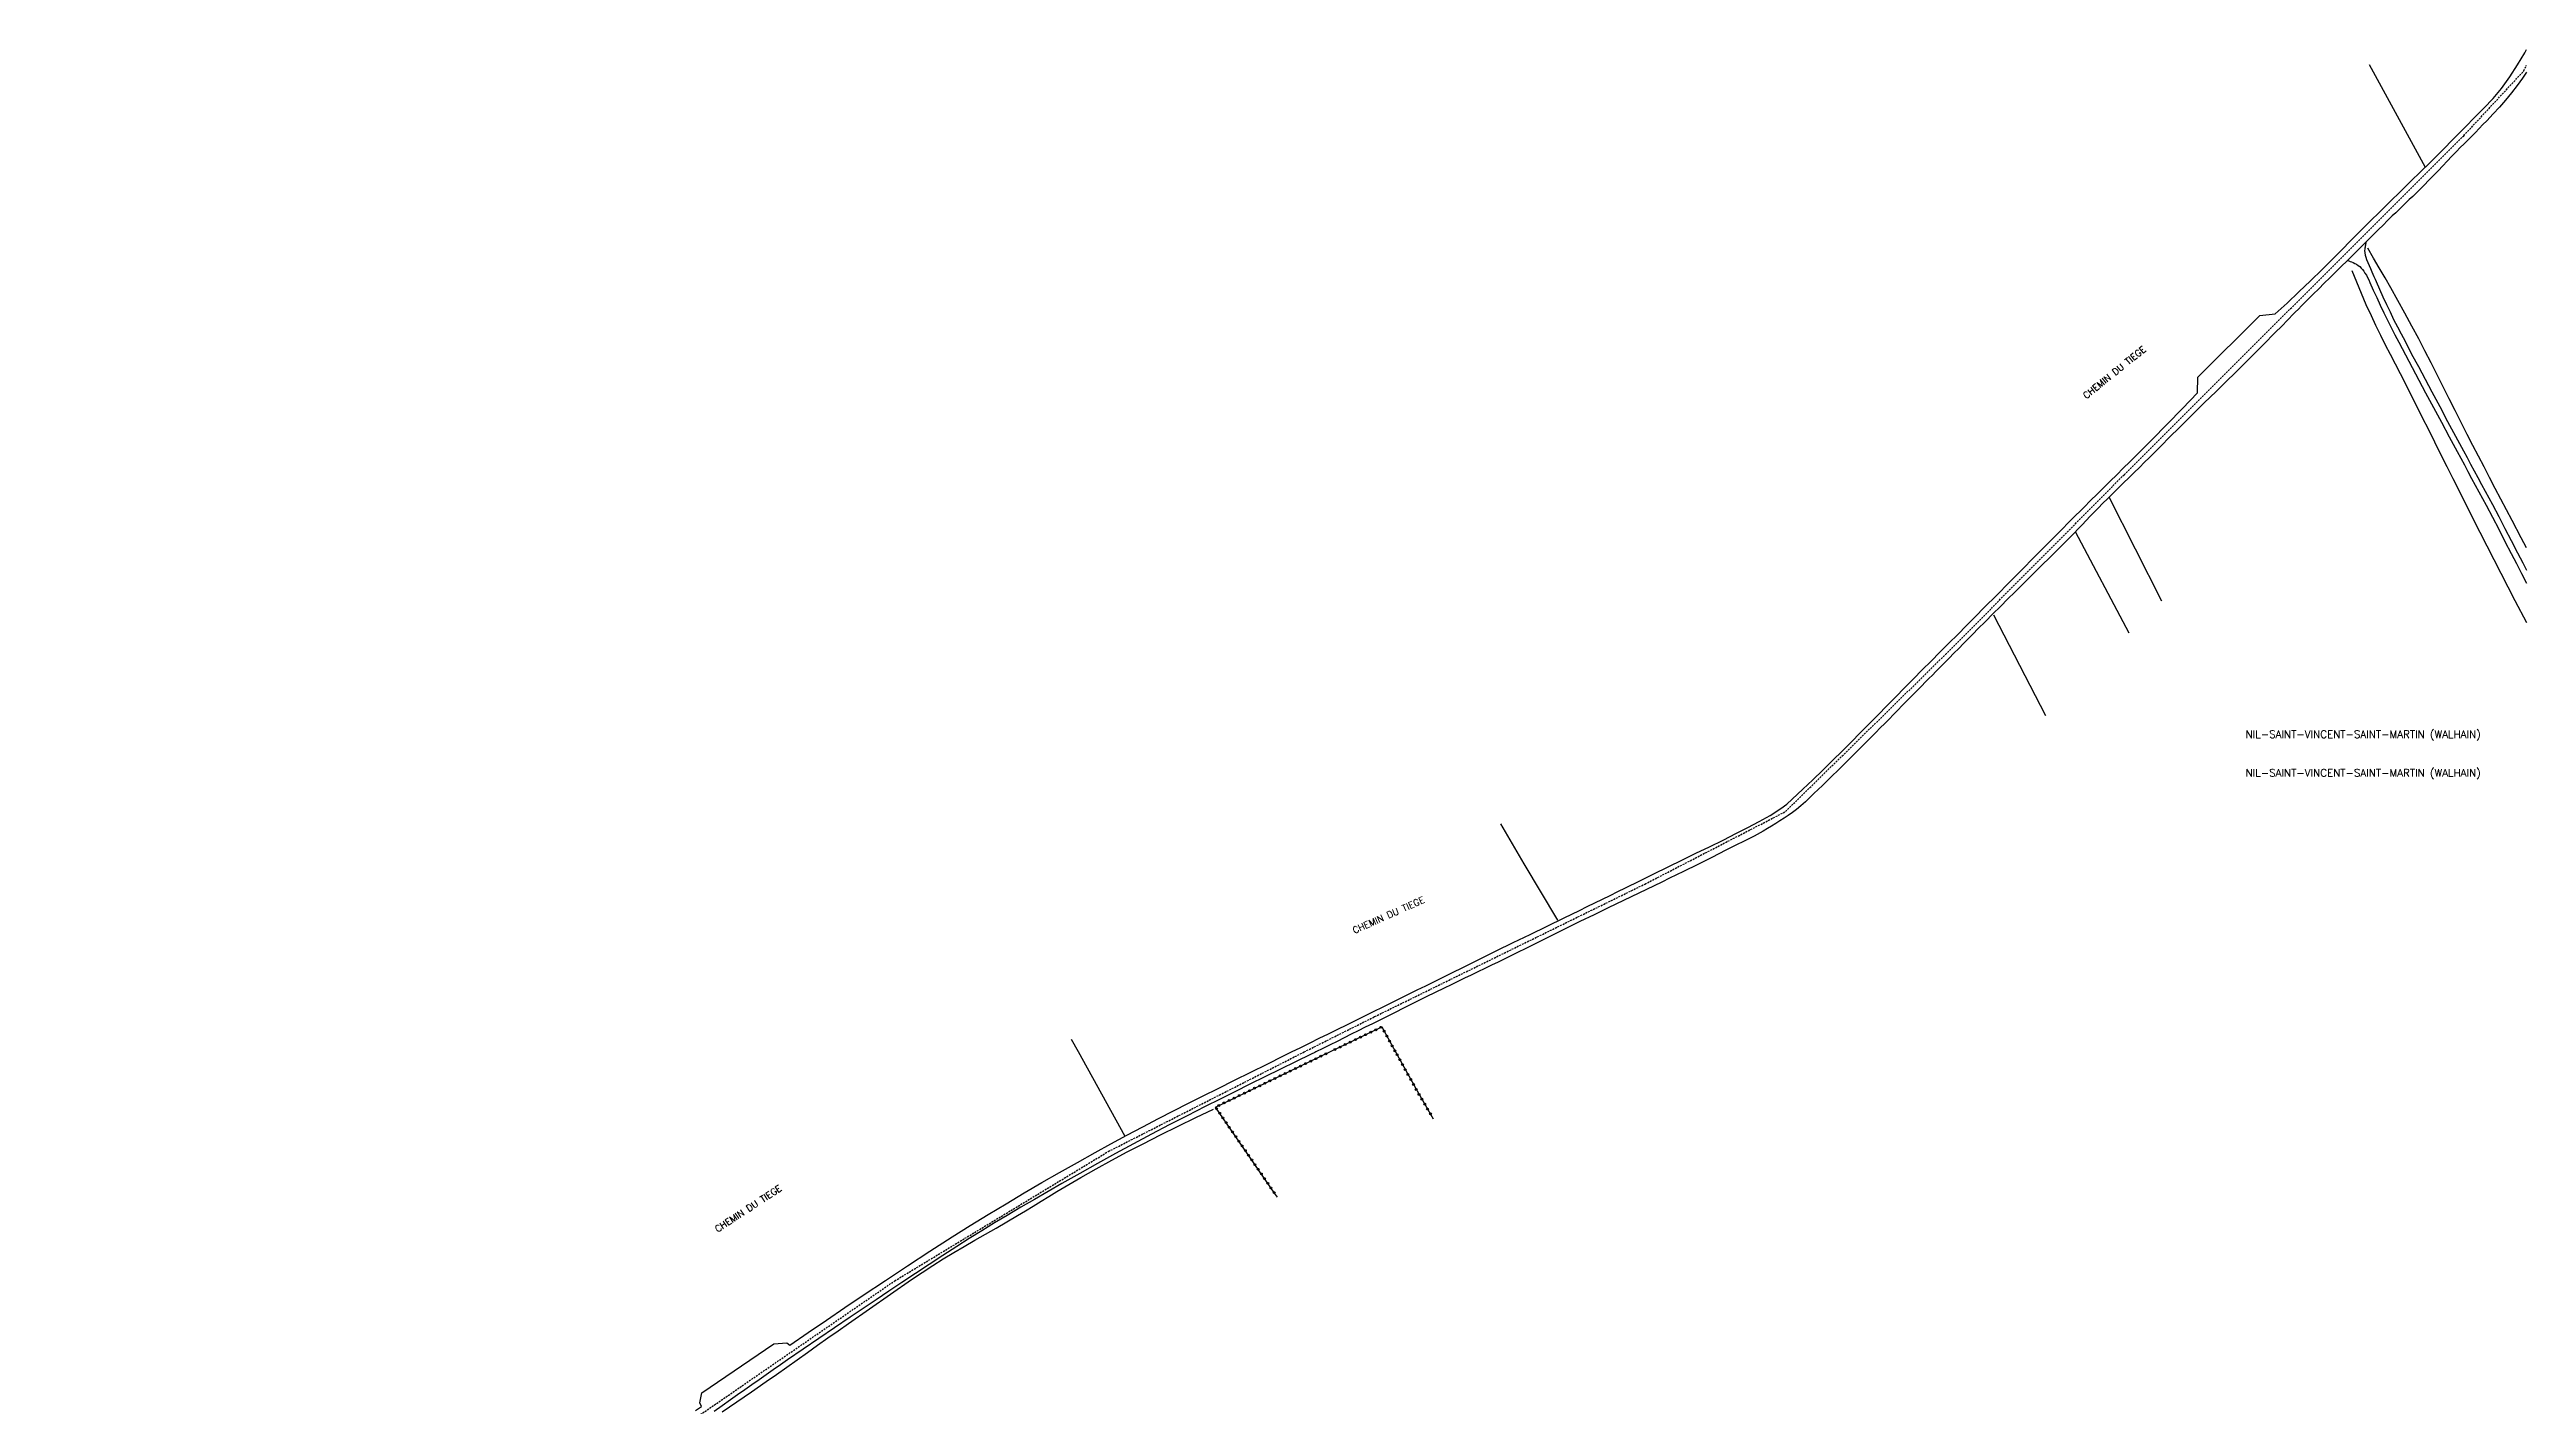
# Model space of a CAD drawing. Header units: millimetres. Extents: x 170000 to 171000, y 147000 to 147937.
# Drawn here: x 170344 to 171000, y 147577 to 147937 of the extents above; entities that cross this region are included whole.
import ezdxf
from ezdxf.enums import TextEntityAlignment as Align

# ---------------------------------------------------------------- set-up
doc = ezdxf.new("R2010")
doc.units = ezdxf.units.MM
doc.linetypes.add('DASHED', pattern=[0.75, 0.5, -0.25])
doc.layers.get('0').update_dxf_attribs({"linetype": 'CONTINUOUS'})
for name, color, linetype in [('w0001', 6, 'DASHED'), ('w0008', 7, 'CONTINUOUS'), ('W0071', 7, 'CONTINUOUS'), ('w0211', 2, 'CONTINUOUS'), ('w0323', 7, 'CONTINUOUS'), ('W0330', 7, 'CONTINUOUS'), ('w0980', 7, 'CONTINUOUS'), ('w0989', 7, 'CONTINUOUS')]:
    doc.layers.add(name, color=color, linetype=linetype)
doc.styles.get("Standard").update_dxf_attribs({"font": 'romans.shx', "width": 0.85})

# ---------------------------------------------------------------- blocks, each defined once
blk = doc.blocks.new('t323o')
at = {"color": 0, "linetype": 'Continuous'}
for radius in [0.25, 0.15]:
    blk.add_circle((0, 0), radius, dxfattribs=at)

msp = doc.modelspace()

# ---------------------------------------------------------------- linework, layer by layer
at = {"layer": 'w0001'}
for points in [[(170676.1, 147671), (170694.8, 147680.35), (170766.42, 147715.48), (170803.64, 147734.67), (170846.05, 147776.27), (170893.37, 147823.92), (170983.37, 147913.74), (170999.31, 147930.92), (171000, 147932.43)], [(170321.56, 147439.93), (170349.76, 147461.49), (170386.15, 147485.33), (170406.84, 147499.54), (170437.46, 147520.27), (170500, 147563.85), (170567.62, 147610.35), (170624.22, 147644.62), (170676.1, 147671)]]:
    msp.add_lwpolyline(points, dxfattribs=at)
at = {"layer": 'w0008'}
for points in [[(170933.45, 147866.5), (170936.58, 147869.41), (170939.69, 147872.34), (170942.78, 147875.29), (170945.84, 147878.26), (170947.27, 147879.68), (170948.7, 147881.1), (170950.11, 147882.53), (170951.52, 147883.97), (170952.93, 147885.4), (170954.34, 147886.84), (170955.75, 147888.27), (170957.17, 147889.69), (170958.96, 147891.46), (170960.75, 147893.23), (170962.55, 147894.98), (170964.35, 147896.74), (170966.15, 147898.49), (170967.95, 147900.25), (170969.75, 147902.01), (170971.54, 147903.78), (170974.63, 147906.85), (170977.71, 147909.92), (170980.78, 147913.01), (170983.83, 147916.12), (170986.27, 147918.59), (170988.74, 147921.05), (170991.15, 147923.58), (170993.38, 147926.26), (170995.59, 147929.31), (170997.63, 147932.48), (170999.54, 147935.72), (171000, 147936.56)], [(171000, 147930.61), (170998.93, 147928.99), (170997.51, 147927.01), (170996.04, 147925.07), (170994.47, 147923.17), (170992.83, 147921.32), (170991.15, 147919.51), (170989.47, 147917.71), (170988.48, 147916.67), (170987.49, 147915.65), (170986.49, 147914.62), (170985.49, 147913.61), (170984.48, 147912.59), (170983.48, 147911.58), (170982.47, 147910.57), (170981.47, 147909.54), (170980.24, 147908.28), (170979.02, 147907.01), (170977.8, 147905.73), (170976.57, 147904.46), (170975.35, 147903.18), (170974.12, 147901.92), (170972.88, 147900.66), (170971.64, 147899.4), (170970.75, 147898.53), (170969.86, 147897.66), (170968.96, 147896.79), (170968.05, 147895.93), (170967.15, 147895.07), (170966.25, 147894.21), (170965.35, 147893.34), (170964.45, 147892.47), (170963.22, 147891.27), (170962, 147890.06), (170960.78, 147888.84), (170959.56, 147887.62), (170958.34, 147886.41), (170957.12, 147885.19), (170955.89, 147883.98), (170954.67, 147882.76), (170953.82, 147881.93), (170952.98, 147881.1), (170952.13, 147880.27), (170951.28, 147879.44), (170950.43, 147878.61), (170949.58, 147877.78), (170948.74, 147876.95), (170947.89, 147876.11), (170946.41, 147874.66), (170944.94, 147873.2), (170943.47, 147871.74), (170942, 147870.27), (170941.18, 147869.45), (170940.37, 147868.63), (170939.56, 147867.8), (170938.74, 147866.97), (170937.93, 147866.15), (170937.12, 147865.32), (170936.31, 147864.5), (170935.5, 147863.67), (170933.07, 147861.21), (170930.64, 147858.74), (170928.21, 147856.28), (170925.76, 147853.83), (170924.6, 147852.68), (170923.43, 147851.53), (170922.26, 147850.39), (170921.09, 147849.25), (170919.92, 147848.11), (170918.75, 147846.97), (170917.57, 147845.82), (170916.41, 147844.68), (170914.44, 147842.75), (170912.48, 147840.83), (170910.52, 147838.9), (170908.57, 147836.97), (170907.35, 147835.75), (170906.13, 147834.53), (170904.91, 147833.31), (170903.7, 147832.08), (170902.49, 147830.86), (170901.27, 147829.64), (170900.05, 147828.42), (170898.83, 147827.2), (170897.44, 147825.83), (170896.04, 147824.47), (170894.64, 147823.11), (170893.24, 147821.75), (170891.84, 147820.39), (170890.45, 147819.03), (170889.06, 147817.66), (170887.68, 147816.28), (170886.59, 147815.17), (170885.5, 147814.05), (170884.42, 147812.92), (170883.35, 147811.79), (170882.28, 147810.66), (170881.2, 147809.54), (170880.12, 147808.42), (170879.03, 147807.3), (170877.88, 147806.14), (170876.72, 147804.99), (170875.56, 147803.83), (170874.4, 147802.69), (170873.24, 147801.54), (170872.07, 147800.39), (170870.91, 147799.25), (170869.75, 147798.1), (170867.96, 147796.33), (170866.18, 147794.56), (170864.4, 147792.79), (170862.62, 147791.02), (170860.62, 147789.03), (170858.63, 147787.04), (170856.64, 147785.05), (170854.65, 147783.05), (170853.38, 147781.77), (170852.1, 147780.48), (170850.83, 147779.19), (170849.56, 147777.91), (170848.29, 147776.62), (170847.03, 147775.33), (170845.76, 147774.04), (170844.48, 147772.76), (170843.54, 147771.8), (170842.59, 147770.85), (170841.65, 147769.89), (170840.7, 147768.94), (170839.76, 147767.99), (170838.81, 147767.03), (170837.87, 147766.08), (170836.92, 147765.12), (170835.76, 147763.94), (170834.6, 147762.76), (170833.43, 147761.57), (170832.27, 147760.39), (170831.11, 147759.2), (170829.95, 147758.02), (170828.78, 147756.84), (170827.62, 147755.66), (170825.74, 147753.77), (170823.86, 147751.88), (170821.97, 147750), (170820.08, 147748.13), (170817.87, 147745.94), (170815.65, 147743.75), (170813.43, 147741.58), (170811.18, 147739.43), (170810.05, 147738.35), (170808.92, 147737.28), (170807.77, 147736.23), (170806.58, 147735.23), (170805.5, 147734.42), (170804.4, 147733.66), (170803.28, 147732.92), (170802.15, 147732.19), (170801.07, 147731.5), (170799.98, 147730.82), (170798.89, 147730.15), (170797.78, 147729.51), (170795.33, 147728.19), (170792.85, 147726.92), (170790.35, 147725.68), (170787.86, 147724.43), (170784.13, 147722.55), (170780.39, 147720.69), (170776.64, 147718.84), (170772.89, 147717), (170770.87, 147716.01), (170768.84, 147715.03), (170766.81, 147714.06), (170764.78, 147713.08), (170762.74, 147712.11), (170760.71, 147711.14), (170758.68, 147710.16), (170756.66, 147709.18), (170752.93, 147707.36), (170749.2, 147705.52), (170745.48, 147703.68), (170741.76, 147701.85), (170739.98, 147700.97), (170738.2, 147700.09), (170736.42, 147699.21), (170734.65, 147698.33), (170732.87, 147697.45), (170731.09, 147696.57), (170729.31, 147695.69), (170727.52, 147694.82), (170725.74, 147693.95), (170723.96, 147693.09), (170722.18, 147692.23), (170720.39, 147691.37), (170718.61, 147690.51), (170716.82, 147689.65), (170715.04, 147688.78), (170713.26, 147687.91), (170708.49, 147685.57), (170703.72, 147683.21), (170698.96, 147680.85), (170694.19, 147678.48), (170692.32, 147677.55), (170690.45, 147676.61), (170688.58, 147675.67), (170686.72, 147674.73), (170684.85, 147673.79), (170682.98, 147672.86), (170681.11, 147671.93), (170679.23, 147671)], [(170912.87, 147845.61), (170912.89, 147849.76), (170929.38, 147866.1), (170933.45, 147866.5)], [(170672.78, 147671), (170675.23, 147672.21), (170677.67, 147673.41), (170680.12, 147674.61), (170682.56, 147675.82), (170685.01, 147677.02), (170687.46, 147678.22), (170689.9, 147679.42), (170692.35, 147680.63), (170694.63, 147681.76), (170696.92, 147682.89), (170699.2, 147684.02), (170701.49, 147685.16), (170703.77, 147686.29), (170706.06, 147687.42), (170708.34, 147688.55), (170710.63, 147689.68), (170714.73, 147691.7), (170718.83, 147693.72), (170722.94, 147695.74), (170727.04, 147697.75), (170731.53, 147699.95), (170736.02, 147702.14), (170740.51, 147704.33), (170745, 147706.53), (170747.03, 147707.52), (170749.06, 147708.51), (170751.1, 147709.5), (170753.13, 147710.49), (170755.16, 147711.49), (170757.19, 147712.48), (170759.23, 147713.47), (170761.26, 147714.47), (170765.03, 147716.32), (170768.8, 147718.17), (170772.56, 147720.02), (170776.33, 147721.88), (170779.93, 147723.63), (170783.53, 147725.37), (170787.13, 147727.13), (170790.69, 147728.96), (170793.68, 147730.49), (170796.68, 147732.03), (170799.62, 147733.67), (170802.45, 147735.51), (170803.98, 147736.68), (170805.42, 147737.96), (170806.82, 147739.28), (170808.22, 147740.59), (170810.9, 147743.1), (170813.54, 147745.64), (170816.16, 147748.21), (170818.77, 147750.78), (170821.14, 147753.14), (170823.49, 147755.51), (170825.84, 147757.89), (170828.18, 147760.28), (170830.52, 147762.67), (170832.86, 147765.06), (170835.21, 147767.44), (170837.56, 147769.82), (170839.9, 147772.19), (170842.25, 147774.55), (170844.6, 147776.91), (170846.95, 147779.27), (170849.3, 147781.63), (170851.65, 147783.99), (170854, 147786.35), (170856.34, 147788.71), (170859.65, 147792.04), (170862.95, 147795.37), (170866.26, 147798.71), (170869.56, 147802.04), (170872.86, 147805.37), (170876.17, 147808.7), (170879.48, 147812.02), (170882.8, 147815.34), (170884.52, 147817.06), (170886.25, 147818.78), (170887.98, 147820.49), (170889.72, 147822.2), (170891.45, 147823.92), (170893.18, 147825.63), (170894.91, 147827.35), (170896.63, 147829.08), (170900.71, 147833.19), (170904.77, 147837.32), (170908.83, 147841.46), (170912.87, 147845.61)], [(170679.23, 147671), (170678.92, 147670.85), (170678.61, 147670.69), (170678.29, 147670.54), (170677.98, 147670.39), (170665.67, 147664.37), (170661.72, 147662.43), (170657.77, 147660.47), (170653.84, 147658.49), (170649.91, 147656.5), (170645.15, 147654.08), (170640.39, 147651.64), (170635.64, 147649.17), (170630.92, 147646.67), (170626.15, 147644.07), (170621.39, 147641.44), (170616.66, 147638.77), (170611.93, 147636.1), (170608.28, 147634.02), (170604.65, 147631.94), (170601.02, 147629.84), (170597.41, 147627.7), (170594.06, 147625.68), (170590.72, 147623.63), (170587.39, 147621.55), (170584.08, 147619.46), (170580.42, 147617.09), (170576.78, 147614.7), (170573.15, 147612.29), (170569.52, 147609.87), (170566.1, 147607.59), (170562.68, 147605.31), (170559.27, 147603.02), (170555.86, 147600.72), (170551.7, 147597.9), (170547.54, 147595.09), (170543.39, 147592.26), (170539.25, 147589.41), (170537.35, 147588.1), (170535.45, 147586.77), (170533.56, 147585.44), (170531.67, 147584.11), (170529.78, 147582.78), (170527.89, 147581.45), (170525.99, 147580.12), (170524.1, 147578.79), (170521.92, 147577.28), (170519.75, 147575.76)], [(170539.85, 147593.28), (170544.7, 147596.63), (170549.55, 147599.95), (170554.42, 147603.25), (170559.3, 147606.53), (170565.16, 147610.45), (170571.02, 147614.35), (170576.92, 147618.21), (170582.85, 147622.01), (170587.59, 147624.98), (170592.36, 147627.9), (170597.15, 147630.79), (170601.96, 147633.64), (170606.63, 147636.37), (170611.32, 147639.05), (170616.03, 147641.71), (170620.75, 147644.34), (170624.93, 147646.64), (170629.12, 147648.91), (170633.33, 147651.15), (170637.55, 147653.37), (170641.48, 147655.39), (170645.43, 147657.38), (170649.39, 147659.36), (170653.35, 147661.33), (170657.67, 147663.49), (170661.98, 147665.64), (170666.3, 147667.79), (170670.62, 147669.93), (170671.16, 147670.2), (170671.7, 147670.47), (170672.24, 147670.73), (170672.78, 147671)], [(170516.44, 147577.1), (170516.03, 147578.03), (170516.54, 147580.69), (170535.56, 147593.69), (170539.05, 147593.89), (170539.85, 147593.28)], [(170514.87, 147575.98), (170516.44, 147577.1)]]:
    msp.add_lwpolyline(points, dxfattribs=at)
at = {"layer": 'W0071'}
for points in [[(170957.46, 147885.54), (170957.42, 147885.28), (170957.38, 147885.02), (170957.34, 147884.77), (170957.3, 147884.51), (170957.24, 147884.22), (170957.18, 147883.93), (170957.13, 147883.64), (170957.12, 147883.35), (170957.18, 147882.73), (170957.3, 147882.12), (170957.47, 147881.53), (170957.65, 147880.94), (170957.95, 147880.11), (170958.29, 147879.31), (170958.66, 147878.51), (170959.02, 147877.71), (170959.31, 147877.05), (170959.6, 147876.39), (170959.9, 147875.73), (170960.21, 147875.08)], [(170952.56, 147880.7), (170952.94, 147880.58), (170953.31, 147880.45), (170953.68, 147880.3), (170954.04, 147880.13), (170954.5, 147879.91), (170954.97, 147879.66), (170955.41, 147879.39), (170955.83, 147879.07), (170956.22, 147878.68), (170956.57, 147878.26), (170956.89, 147877.81), (170957.2, 147877.35), (170957.57, 147876.76), (170957.92, 147876.14), (170958.24, 147875.51), (170958.54, 147874.87)], [(170958.54, 147874.87), (170959.41, 147872.85), (170960.31, 147870.83), (170961.23, 147868.83), (170962.18, 147866.83), (170963.14, 147864.88), (170964.13, 147862.93), (170965.14, 147861), (170966.15, 147859.07), (170967.92, 147855.7), (170969.7, 147852.35), (170971.49, 147848.99), (170973.28, 147845.64), (170975.36, 147841.74), (170977.45, 147837.85), (170979.54, 147833.95), (170981.63, 147830.06), (170982.58, 147828.28), (170983.54, 147826.5), (170984.5, 147824.73), (170985.47, 147822.95), (170986.43, 147821.17), (170987.38, 147819.39), (170988.34, 147817.61), (170989.29, 147815.82), (170990.97, 147812.64), (170992.64, 147809.45), (170994.31, 147806.25), (170995.96, 147803.05), (170997.34, 147800.38), (170998.71, 147797.71), (171000, 147795.19)], [(170960.21, 147875.08), (170961.08, 147873.05), (170961.98, 147871.03), (170962.9, 147869.03), (170963.85, 147867.03), (170964.81, 147865.08), (170965.8, 147863.14), (170966.81, 147861.2), (170967.82, 147859.27), (170969.58, 147855.9), (170971.37, 147852.55), (170973.16, 147849.2), (170974.95, 147845.84), (170977.03, 147841.95), (170979.12, 147838.05), (170981.2, 147834.16), (170983.29, 147830.26), (170984.25, 147828.48), (170985.21, 147826.71), (170986.17, 147824.93), (170987.13, 147823.15), (170988.1, 147821.37), (170989.05, 147819.59), (170990.01, 147817.81), (170990.96, 147816.03), (170992.64, 147812.84), (170994.31, 147809.65), (170995.97, 147806.45), (170997.63, 147803.26), (170999.01, 147800.58), (171000, 147798.66)]]:
    msp.add_lwpolyline(points, dxfattribs=at)
at = {"layer": 'w0211'}
for points in [[(171000, 147804.56), (170998.61, 147807.23), (170996.24, 147811.75), (170994.75, 147814.61), (170993.25, 147817.46), (170991.75, 147820.3), (170990.25, 147823.15), (170988.75, 147826), (170987.25, 147828.85), (170985.76, 147831.7), (170984.28, 147834.56), (170982.67, 147837.72), (170981.07, 147840.89), (170979.48, 147844.06), (170977.9, 147847.24), (170976.31, 147850.41), (170974.72, 147853.57), (170973.1, 147856.73), (170971.46, 147859.88), (170969.64, 147863.29), (170967.79, 147866.68), (170965.92, 147870.06), (170964.02, 147873.43), (170962.52, 147876.07), (170961.01, 147878.7), (170959.48, 147881.32), (170957.93, 147883.93)], [(170953.73, 147877.98), (170954.93, 147874.98), (170956.18, 147872), (170957.47, 147869.04), (170958.82, 147866.1), (170960.04, 147863.51), (170961.3, 147860.93), (170962.59, 147858.37), (170963.9, 147855.82), (170965.21, 147853.27), (170966.53, 147850.72), (170967.84, 147848.17), (170969.13, 147845.61), (170970.76, 147842.37), (170972.39, 147839.12), (170974.01, 147835.87), (170975.64, 147832.63), (170977.26, 147829.38), (170978.89, 147826.13), (170980.52, 147822.89), (170982.16, 147819.64), (170985.83, 147812.36), (170989.5, 147805.08), (170993.2, 147797.8), (170996.95, 147790.56), (171000, 147784.77)]]:
    msp.add_lwpolyline(points, dxfattribs=at)
at = {"layer": 'w0323'}
for points in [[(170682.94, 147671), (170696.67, 147677.62), (170700.32, 147671)], [(170669.02, 147632.48), (170668.3, 147633.54), (170652.62, 147656.38), (170682.94, 147671)], [(170700.32, 147671), (170706.03, 147660.65), (170710.33, 147653.28)]]:
    msp.add_lwpolyline(points, dxfattribs=at)
at = {"layer": 'W0330'}
for points in [[(170958.36, 147932.58), (170973.13, 147905.38)], [(170903.37, 147790.44), (170889.39, 147817.96)], [(170894.76, 147781.92), (170880.5, 147808.83)], [(170872.62, 147760), (170858.87, 147786.69)], [(170728.17, 147731.41), (170734.3, 147720.86), (170743.28, 147705.87)], [(170616.32, 147671), (170614.49, 147674.33)], [(170628.68, 147648.6), (170616.32, 147671)], [(170521.9, 147575.63), (170525.79, 147578.29), (170529.68, 147580.96), (170533.56, 147583.65), (170536.3, 147585.56), (170539.03, 147587.48), (170541.76, 147589.41), (170544.48, 147591.34), (170547.21, 147593.28), (170549.94, 147595.21), (170552.67, 147597.13), (170555.41, 147599.05), (170560.95, 147602.94), (170566.48, 147606.85), (170572.05, 147610.7), (170577.71, 147614.42), (170580.47, 147616.15), (170583.26, 147617.83), (170586.06, 147619.49), (170588.88, 147621.11), (170591.7, 147622.73), (170594.52, 147624.34), (170597.34, 147625.97), (170600.14, 147627.62), (170602.24, 147628.88), (170604.33, 147630.15), (170606.42, 147631.43), (170608.5, 147632.71), (170610.59, 147633.98), (170612.69, 147635.24), (170614.79, 147636.49), (170616.91, 147637.71), (170621, 147640.03), (170625.12, 147642.29), (170629.26, 147644.52), (170633.42, 147646.69), (170638.05, 147649.05), (170642.71, 147651.36), (170647.38, 147653.61), (170652.09, 147655.82)]]:
    msp.add_lwpolyline(points, dxfattribs=at)

# ---------------------------------------------------------------- block references
at = {"layer": 'w0323'}
for p, rotation in [((170686.99, 147672.95), 25.74356774806273), ((170688.35, 147673.61), 25.74356774806273), ((170689.7, 147674.26), 25.74356774806273), ((170691.05, 147674.91), 25.74356774806273), ((170692.4, 147675.56), 25.74356774806273), ((170693.75, 147676.21), 25.74356774806273), ((170695.1, 147676.86), 25.74356774806273), ((170696.45, 147677.52), 25.74356774806273), ((170697.28, 147676.52), 298.8730358694031), ((170698, 147675.21), 298.8730358694031), ((170698.73, 147673.89), 298.8730358694031), ((170699.45, 147672.58), 298.8730358694031), ((170672.45, 147665.94), 25.74356774803275), ((170673.8, 147666.59), 25.74356774803275), ((170675.15, 147667.24), 25.74356774803275), ((170676.5, 147667.89), 25.74356774803275), ((170677.85, 147668.55), 25.74356774803275), ((170679.2, 147669.2), 25.74356774803275), ((170680.55, 147669.85), 25.74356774803275), ((170681.9, 147670.5), 25.74356774803275), ((170684.29, 147671.65), 25.74356774806273), ((170685.64, 147672.3), 25.74356774806273), ((170700.18, 147671.27), 298.8730358694031), ((170700.73, 147670.26), 298.8730358693015), ((170701.46, 147668.94), 298.8730358693015), ((170702.18, 147667.63), 298.8730358693015), ((170702.91, 147666.31), 298.8730358693015), ((170658.93, 147659.42), 25.74356774803275), ((170660.29, 147660.08), 25.74356774803275), ((170661.64, 147660.73), 25.74356774803275), ((170662.99, 147661.38), 25.74356774803275), ((170664.34, 147662.03), 25.74356774803275), ((170665.69, 147662.68), 25.74356774803275), ((170667.04, 147663.33), 25.74356774803275), ((170668.39, 147663.98), 25.74356774803275), ((170669.74, 147664.64), 25.74356774803275), ((170671.09, 147665.29), 25.74356774803275), ((170703.63, 147665), 298.8730358693015), ((170704.35, 147663.69), 298.8730358693015), ((170705.08, 147662.37), 298.8730358693015), ((170705.8, 147661.06), 298.8730358693015), ((170706.55, 147659.76), 300.2980503972528), ((170652.89, 147655.98), 124.4734990939255), ((170653.53, 147656.82), 25.74356774803275), ((170653.74, 147654.74), 124.4734990939255), ((170654.59, 147653.5), 124.4734990939255), ((170654.88, 147657.47), 25.74356774803275), ((170656.23, 147658.12), 25.74356774803275), ((170657.58, 147658.77), 25.74356774803275), ((170707.31, 147658.46), 300.2980503972528), ((170708.06, 147657.17), 300.2980503972528), ((170708.82, 147655.87), 300.2980503972528), ((170709.58, 147654.58), 300.2980503972528), ((170655.44, 147652.27), 124.4734990939255), ((170656.29, 147651.03), 124.4734990939255), ((170657.14, 147649.79), 124.4734990939255), ((170657.99, 147648.56), 124.4734990939255), ((170658.84, 147647.32), 124.4734990939255), ((170659.69, 147646.08), 124.4734990939255), ((170660.54, 147644.85), 124.4734990939255), ((170661.38, 147643.61), 124.4734990939255), ((170662.23, 147642.37), 124.4734990939255), ((170663.08, 147641.14), 124.4734990939255), ((170663.93, 147639.9), 124.4734990939255), ((170664.78, 147638.66), 124.4734990939255), ((170665.63, 147637.43), 124.4734990939255), ((170666.48, 147636.19), 124.4734990939255), ((170667.33, 147634.95), 124.4734990939255), ((170668.18, 147633.72), 124.4734990939255)]:
    msp.add_blockref('t323o', p, dxfattribs=dict(at, rotation=rotation))

# ---------------------------------------------------------------- texts
at = {"layer": 'w0980'}
for p in [(170956.72, 147755.02), (170956.72, 147744.79)]:
    msp.add_text('NIL-SAINT-VINCENT-SAINT-MARTIN (WALHAIN)', height=2, dxfattribs=at).set_placement(p, align=Align.MIDDLE)
at = {"layer": 'w0989'}
for rotation, p in [(38.95944, (170883.38, 147843.9)), (24.05941, (170689.46, 147702.29)), (33.3162, (170520.71, 147623.13))]:
    msp.add_text('CHEMIN DU TIEGE', height=1.75, rotation=rotation, dxfattribs=at).set_placement(p)

doc.saveas('drawing.dxf')
